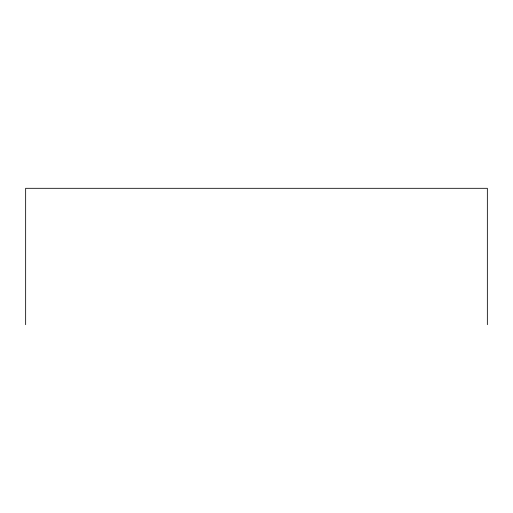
<?xml version="1.0" encoding="UTF-8"?>
<svg xmlns="http://www.w3.org/2000/svg" width="513" height="513" viewBox="0 0 513 513"><rect width="100%" height="100%" fill="white"/><g stroke="black" fill="none" stroke-linecap="round" stroke-linejoin="round"><path stroke-width="0.77" d="M487.35 324.691L487.35 188.309L25.65 188.309L25.65 324.691"/></g></svg>
